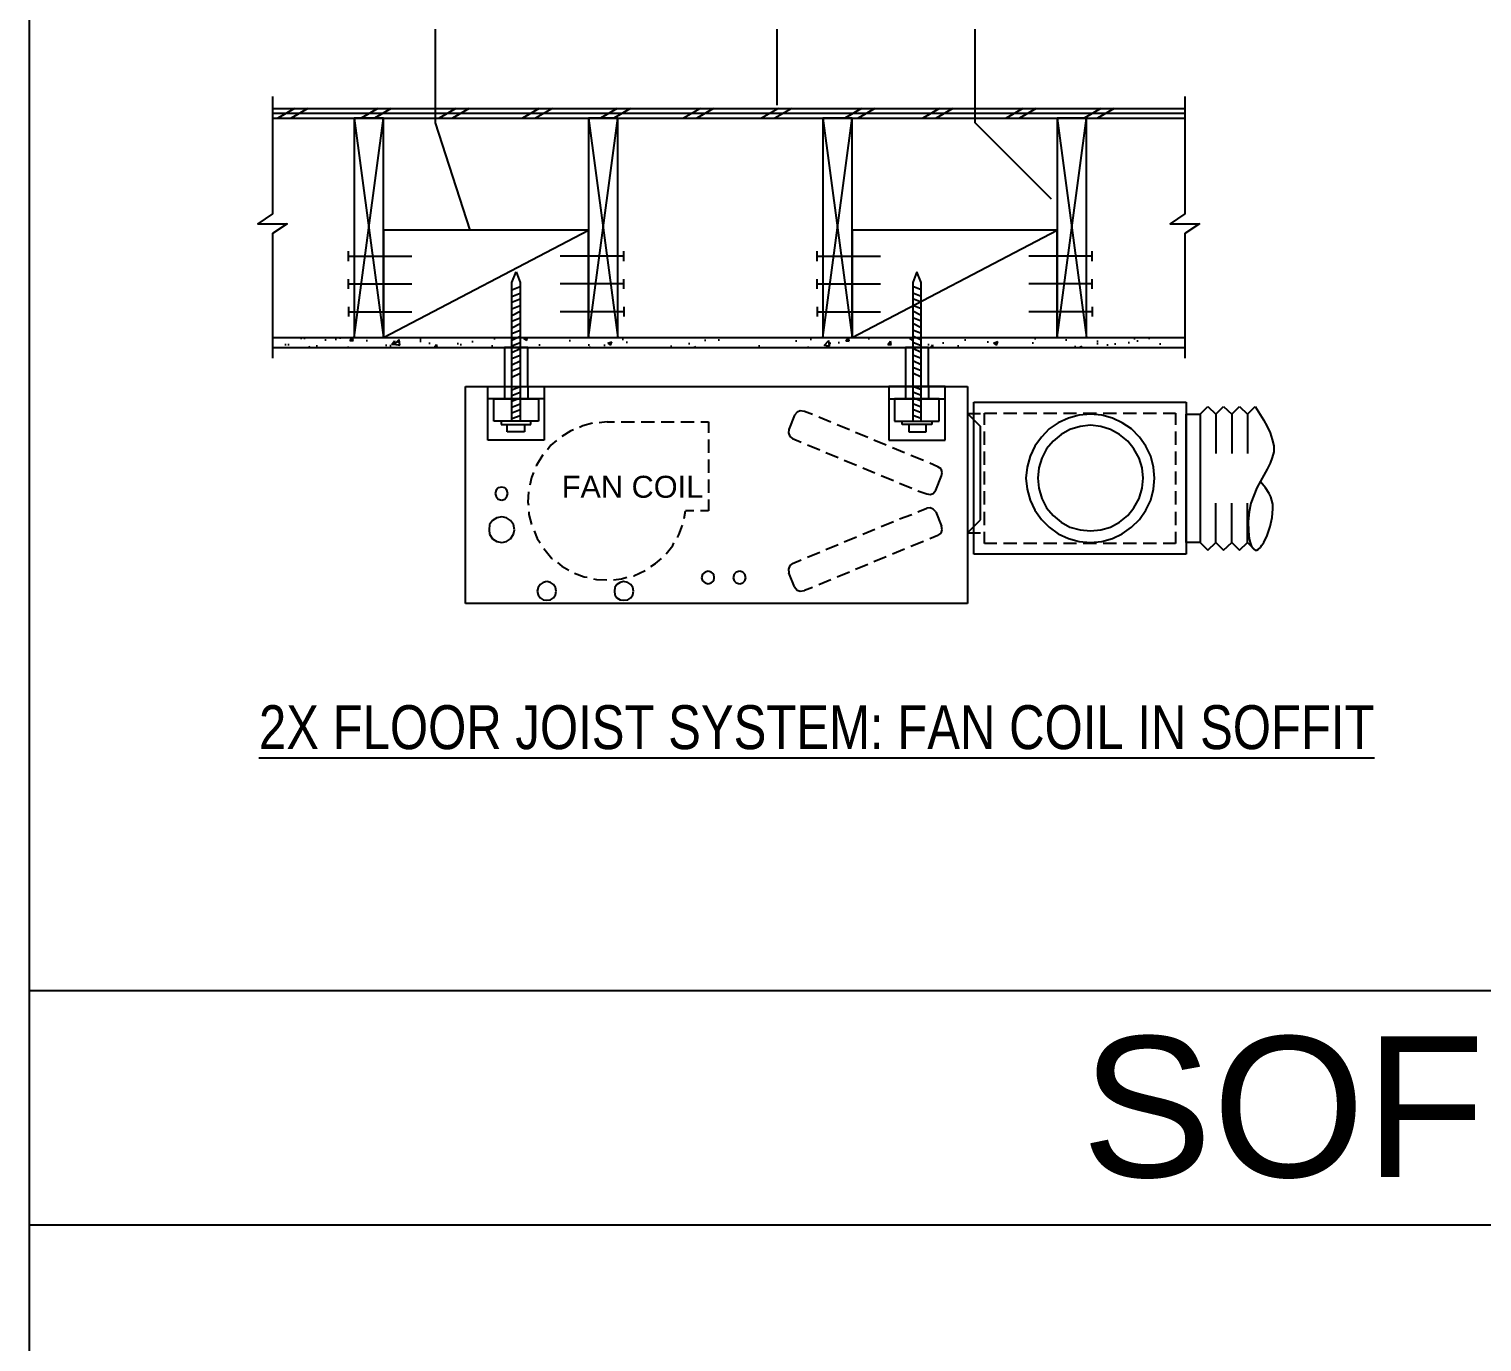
# Model space of a CAD drawing. Header units: inches. Extents: x -22 to 145, y -20 to 61.
# Drawn here: x 76.647 to 79.748, y 17.428 to 20.231 of the extents above; entities that cross this region are included whole.
import ezdxf

# ---------------------------------------------------------------- set-up
doc = ezdxf.new("R2010")
doc.units = ezdxf.units.IN
doc.header["$MEASUREMENT"] = 0
doc.linetypes.add('DASHEDX2', pattern=[1.5, 1, -0.5])
for name, color, linetype in [('DET-3', 3, 'Continuous'), ('GEC_BORDER', 2, 'Continuous'), ('M-DET-MEDIUM', 3, 'Continuous'), ('M-DET-THIN', 9, 'Continuous'), ('M-DET-TXT', 2, 'Continuous')]:
    doc.layers.add(name, color=color, linetype=linetype)
doc.styles.add('16-SD6 64888$0$ARC-TEXT', font='arial.ttf', dxfattribs={"width": 0.86, "height": 4.5})
doc.styles.add('ARC-TEXT', font='arial.ttf', dxfattribs={"width": 1.00018, "height": 0.0938})
doc.styles.add('TITLE1', font='arial.ttf')
doc.dimstyles.new('GEC-DIMSTYLE$7', dxfattribs={"dimscale": 12, "dimtxt": 1.125, "dimasz": 0.03125, "dimexe": 0.0625, "dimexo": 0.0625, "dimgap": 0.0625, "dimtad": 1, "dimdec": 4, "dimzin": 3, "dimdsep": 46, "dimlunit": 4, "dimtxsty": 'ARC-TEXT', "dimblk1": 'LEADER-ARROW', "dimblk2": 'LEADER-ARROW', "dimsah": 1, "dimcen": 0.03125, "dimclrd": 1, "dimclrt": 2, "dimadec": 0, "dimazin": 0, "dimtfac": 1, "dimtdec": 4, "dimtix": 1, "dimtmove": 2, "dimatfit": 3, "dimldrblk": 'LEADER-ARROW', "dimfxl": 1, "dimfrac": 2, "dimtzin": 3, "dimarcsym": 0})

# ---------------------------------------------------------------- blocks, each defined once
blk = doc.blocks.new('NAIL_LG')
at = {"layer": 'DET-3'}
for p, q in [((-0.25, 0.173), (0.25, 0.173)), ((0, 0.173), (0, -3.077))]:
    blk.add_line(p, q, dxfattribs=at)
blk = doc.blocks.new('*U1117')
at = {"layer": 'M-DET-MEDIUM'}
for p, q in [((0, 11.25), (0, 0)), ((1.5, 11.25), (0, 11.25)), ((1.5, 0), (1.5, 11.25)), ((0, 0), (1.5, 0))]:
    blk.add_line(p, q, dxfattribs=at)
at = {"layer": 'M-DET-THIN'}
for p, q in [((0, 11.25), (1.5, 0)), ((0, 0), (1.5, 11.25))]:
    blk.add_line(p, q, dxfattribs=at)
blk = doc.blocks.new('LEADER-ARROW')
at = {"color": 1}
blk.add_line((0, 0), (-1.2999, 0), dxfattribs=at)
at = {"color": 1, "const_width": 0.125}
for points in [[(0, 0), (-0.5303, 0.5303)], [(0, 0), (-0.5303, -0.5303)]]:
    blk.add_lwpolyline(points, dxfattribs=at)

msp = doc.modelspace()

# ---------------------------------------------------------------- hatches: boundary and pattern name
at = {"layer": 'M-DET-MEDIUM'}
h = msp.add_hatch(dxfattribs=at)
h.set_pattern_fill('AR-CONC', color=256, scale=0.0125)
h.set_pattern_definition([(50, (84.21156, 15.26374), (0.0896575, -0.007844), [0.009375, -0.103125]), (355, (84.21156, 15.26374), (-0.0173439, 0.094024), [0.0075, -0.0825]), (100.4514, (84.21903, 15.26309), (0.0723136, 0.08618), [0.0079675, -0.0876428]), (46.1842, (84.21156, 15.28874), (0.1334052, -0.0206899), [0.0140625, -0.1546875]), (96.6356, (84.22268, 15.28702), (0.1168327, 0.1217648), [0.0119513, -0.1314642]), (351.1842, (84.21156, 15.28874), (0.1168327, 0.1217648), [0.01125, -0.12375]), (21, (84.22406, 15.28249), (0.0746134, -0.05032736), [0.009375, -0.103125]), (326, (84.22406, 15.28249), (0.0304144, 0.0906438), [0.0075, -0.0825]), (71.4514, (84.23028, 15.2783), (0.1050278, 0.0403164), [0.0079675, -0.0876428]), (37.5, (84.211562, 15.263742), (0.00151998, 0.04161173), [0, -0.0815, 0, -0.08375, 0, -0.0828125]), (7.5, (84.211562, 15.263742), (0.0328837, 0.04930146), [0, -0.04775, 0, -0.079625, 0, -0.0315625]), (327.5, (84.183687, 15.263742), (0.0667278, -0.00281936), [0, -0.03125, 0, -0.0975, 0, -0.129375]), (317.5, (84.17119, 15.26374), (0.07289827, 0.01251312), [0, -0.040625, 0, -0.06475, 0, -0.091875])])
h.paths.add_polyline_path([(78.53315, 19.57248), (78.40373, 19.57248), (77.69533, 19.57248), (77.69533, 19.55165), (78.53315, 19.55165)])
h.paths.add_polyline_path([(77.67769, 19.57248), (77.40373, 19.57248), (77.16699, 19.57248), (77.16699, 19.55165), (77.67769, 19.55165)])
h.paths.add_polyline_path([(79.11348, 19.57248), (78.55079, 19.57248), (78.55079, 19.55165), (79.11348, 19.55165)])

# ---------------------------------------------------------------- linework, layer by layer
msp.add_line((76.6472, 17.67848), (76.6472, 17.17848))
at = {"layer": 'GEC_BORDER', "color": 3}
msp.add_line((76.6472, 18.17848), (86.1472, 18.17848), dxfattribs=at)
msp.add_lwpolyline([(86.1472, 27.34848), (76.6472, 27.34848), (76.6472, 17.67848), (86.1472, 17.67848)], close=True, dxfattribs=at)
at = {"layer": 'M-DET-MEDIUM'}
for p, q in [((77.16699, 20.06183), (79.11348, 20.06183)), ((77.21395, 20.06183), (77.17828, 20.04123)), ((77.24231, 20.06183), (77.20663, 20.04123)), ((77.39148, 20.06183), (77.35581, 20.04123)), ((77.41984, 20.06183), (77.38417, 20.04123)), ((77.55804, 20.06183), (77.52236, 20.04123)), ((77.58639, 20.06183), (77.55072, 20.04123)), ((77.73557, 20.06183), (77.6999, 20.04123)), ((77.76393, 20.06183), (77.72825, 20.04123)), ((77.90212, 20.06183), (77.86645, 20.04123)), ((77.93048, 20.06183), (77.89481, 20.04123)), ((78.07966, 20.06183), (78.04399, 20.04123)), ((78.10802, 20.06183), (78.07234, 20.04123)), ((78.24621, 20.06183), (78.21054, 20.04123)), ((78.27457, 20.06183), (78.2389, 20.04123)), ((78.42375, 20.06183), (78.38807, 20.04123)), ((78.4521, 20.06183), (78.41643, 20.04123)), ((78.5903, 20.06183), (78.55463, 20.04123)), ((78.61866, 20.06183), (78.58298, 20.04123)), ((78.76783, 20.06183), (78.73216, 20.04123)), ((78.79619, 20.06183), (78.76052, 20.04123)), ((78.93439, 20.06183), (78.89871, 20.04123)), ((78.96274, 20.06183), (78.92707, 20.04123)), ((79.11348, 20.05089), (77.16699, 20.05089)), ((77.16699, 20.04123), (79.11348, 20.04123)), ((77.40373, 19.57248), (77.84123, 19.80165)), ((78.40373, 19.57248), (78.84123, 19.80165)), ((77.67769, 19.6901), (77.68654, 19.71307)), ((77.67769, 19.39407), (77.67769, 19.6901)), ((77.68654, 19.71307), (77.69533, 19.6901)), ((77.69533, 19.6901), (77.69533, 19.39407)), ((78.54194, 19.71307), (78.53315, 19.6901)), ((78.53315, 19.6901), (78.53315, 19.39407)), ((78.55079, 19.6901), (78.54194, 19.71307)), ((78.55079, 19.39407), (78.55079, 19.6901)), ((77.16699, 19.57248), (79.11348, 19.57248)), ((77.16699, 19.55165), (79.11348, 19.55165)), ((77.57846, 19.46832), (78.65003, 19.46832)), ((77.57846, 19.00517), (77.57846, 19.46832)), ((77.62654, 19.35354), (77.62654, 19.46832)), ((77.62654, 19.44185), (77.62654, 19.46832)), ((77.74649, 19.44185), (77.62654, 19.44185)), ((77.63889, 19.44185), (77.73414, 19.44185)), ((77.63889, 19.39407), (77.63889, 19.44185)), ((77.66179, 19.46832), (77.66179, 19.44185)), ((77.71124, 19.46832), (77.71124, 19.44185)), ((77.73414, 19.44185), (77.73414, 19.39407)), ((77.74649, 19.46832), (77.74649, 19.35354)), ((77.74649, 19.46832), (77.74649, 19.44185)), ((78.482, 19.46832), (78.482, 19.35354)), ((78.482, 19.46832), (78.482, 19.44185)), ((78.49435, 19.44185), (78.49435, 19.39407)), ((78.51725, 19.46832), (78.51725, 19.44185)), ((78.5667, 19.46832), (78.5667, 19.44185)), ((78.5896, 19.39407), (78.5896, 19.44185)), ((78.60195, 19.35354), (78.60195, 19.46832)), ((78.60195, 19.44185), (78.60195, 19.46832)), ((78.65003, 19.46832), (78.65003, 19.00517)), ((78.65003, 19.41042), (78.67734, 19.41042)), ((78.65003, 19.41042), (78.67734, 19.38311)), ((77.73414, 19.39407), (77.63889, 19.39407)), ((77.71824, 19.39407), (77.65479, 19.39407)), ((77.65479, 19.39407), (77.65479, 19.38701)), ((77.65479, 19.38701), (77.71824, 19.38701)), ((77.66714, 19.38701), (77.70417, 19.38701)), ((77.66714, 19.3711), (77.66714, 19.38701)), ((77.67769, 19.39952), (77.69533, 19.40659)), ((77.70417, 19.38701), (77.70417, 19.3711)), ((77.71824, 19.38701), (77.71824, 19.39407)), ((78.49435, 19.39407), (78.5896, 19.39407)), ((78.51025, 19.38701), (78.51025, 19.39407)), ((78.51025, 19.39407), (78.57369, 19.39407)), ((78.57369, 19.38701), (78.51025, 19.38701)), ((78.56135, 19.38701), (78.52432, 19.38701)), ((78.52432, 19.38701), (78.52432, 19.3711)), ((78.56135, 19.3711), (78.56135, 19.38701)), ((78.57369, 19.39407), (78.57369, 19.38701)), ((78.67734, 19.18322), (78.67734, 19.38311)), ((77.74649, 19.35354), (77.62654, 19.35354)), ((77.70417, 19.3711), (77.66714, 19.3711)), ((77.77288, 19.35254), (77.76087, 19.34269)), ((78.482, 19.35354), (78.60195, 19.35354)), ((78.52432, 19.3711), (78.56135, 19.3711)), ((77.74341, 19.32192), (77.72919, 19.29899)), ((77.76087, 19.34269), (77.75322, 19.33288)), ((77.72919, 19.29899), (77.72919, 19.29792)), ((78.65003, 19.15589), (78.67734, 19.18322)), ((78.65003, 19.15589), (78.67734, 19.15589)), ((78.65003, 19.00517), (77.57846, 19.00517))]:
    msp.add_line(p, q, dxfattribs=at)
for points in [[(77.40373, 19.57248), (77.84123, 19.57248), (77.84123, 19.80165), (77.40373, 19.80165)], [(78.40373, 19.57248), (78.84123, 19.57248), (78.84123, 19.80165), (78.40373, 19.80165)], [(77.66179, 19.46832), (77.71124, 19.46832), (77.71124, 19.55165), (77.66179, 19.55165)], [(78.51725, 19.46832), (78.5667, 19.46832), (78.5667, 19.55165), (78.51725, 19.55165)]]:
    msp.add_lwpolyline(points, close=True, dxfattribs=at)
at = {"layer": 'M-DET-THIN', "color": 9}
for p, q in [((77.67769, 19.67468), (77.69533, 19.68173)), ((77.67769, 19.66055), (77.69533, 19.66761)), ((78.55079, 19.67468), (78.53315, 19.68173)), ((78.55079, 19.66055), (78.53315, 19.66761)), ((77.67769, 19.6482), (77.69533, 19.65526)), ((77.67769, 19.63414), (77.69533, 19.64113)), ((77.67769, 19.62001), (77.69533, 19.6288)), ((78.55079, 19.6482), (78.53315, 19.65526)), ((78.55079, 19.63414), (78.53315, 19.64113)), ((78.55079, 19.62001), (78.53315, 19.6288)), ((77.67769, 19.60767), (77.69533, 19.61473)), ((77.67769, 19.59354), (77.69533, 19.60239)), ((78.55079, 19.60767), (78.53315, 19.61473)), ((78.55079, 19.59354), (78.53315, 19.60239)), ((77.67769, 19.58119), (77.69533, 19.58826)), ((77.67769, 19.56707), (77.69533, 19.57592)), ((78.55079, 19.58119), (78.53315, 19.58826)), ((78.55079, 19.56707), (78.53315, 19.57592)), ((77.67769, 19.55473), (77.69533, 19.56179)), ((77.67769, 19.54061), (77.69533, 19.54944)), ((77.67769, 19.52826), (77.69533, 19.53532)), ((78.55079, 19.55473), (78.53315, 19.56179)), ((78.55079, 19.54061), (78.53315, 19.54944)), ((78.55079, 19.52826), (78.53315, 19.53532)), ((77.67769, 19.51419), (77.69533, 19.52297)), ((77.67769, 19.50185), (77.69533, 19.50884)), ((78.55079, 19.51419), (78.53315, 19.52297)), ((78.55079, 19.50185), (78.53315, 19.50884)), ((77.67769, 19.48772), (77.69533, 19.49651)), ((78.55079, 19.48772), (78.53315, 19.49651)), ((77.62654, 19.46832), (77.74649, 19.46832)), ((77.62654, 19.46832), (77.74649, 19.46832)), ((77.67769, 19.46125), (77.69533, 19.46832)), ((77.67769, 19.4489), (77.69533, 19.45597)), ((77.67769, 19.43655), (77.69533, 19.44363)), ((78.60195, 19.46832), (78.482, 19.46832)), ((78.60195, 19.46832), (78.482, 19.46832)), ((78.482, 19.44185), (78.60195, 19.44185)), ((78.5896, 19.44185), (78.49435, 19.44185)), ((78.55079, 19.46125), (78.53315, 19.46832)), ((78.55079, 19.4489), (78.53315, 19.45597)), ((78.55079, 19.43655), (78.53315, 19.44363)), ((77.67769, 19.42421), (77.69533, 19.43128)), ((77.67769, 19.41186), (77.69533, 19.41893)), ((78.55079, 19.42421), (78.53315, 19.43128)), ((78.55079, 19.41186), (78.53315, 19.41893)), ((78.66315, 19.43446), (79.11648, 19.43446)), ((78.66315, 19.11004), (78.66315, 19.43446)), ((78.68609, 19.38639), (78.68609, 19.41149)), ((78.68609, 19.41149), (78.71229, 19.41149)), ((78.72651, 19.41149), (78.75489, 19.41149)), ((78.76911, 19.41149), (78.79752, 19.41149)), ((78.8117, 19.41149), (78.84012, 19.41149)), ((78.8543, 19.41149), (78.88271, 19.41149)), ((78.9122, 19.40932), (78.88816, 19.40716)), ((78.89691, 19.41149), (78.92532, 19.41149)), ((78.93623, 19.40716), (78.9122, 19.40932)), ((78.93951, 19.41149), (78.96792, 19.41149)), ((78.9821, 19.41149), (79.01051, 19.41149)), ((79.0247, 19.41149), (79.05311, 19.41149)), ((79.0673, 19.41149), (79.09354, 19.41149)), ((79.09354, 19.41149), (79.09354, 19.38639)), ((79.11648, 19.43446), (79.11648, 19.11004)), ((79.11648, 19.40932), (79.14595, 19.40932)), ((79.11648, 19.13515), (79.11648, 19.40932)), ((79.14595, 19.40932), (79.16234, 19.42572)), ((79.14595, 19.40932), (79.14595, 19.13515)), ((79.16234, 19.42572), (79.17984, 19.40932)), ((79.17984, 19.40932), (79.1962, 19.42572)), ((79.17984, 19.40932), (79.17984, 19.32523)), ((79.1962, 19.42572), (79.21369, 19.40932)), ((79.21369, 19.40932), (79.23008, 19.42572)), ((79.21369, 19.40932), (79.21369, 19.32523)), ((79.23008, 19.42572), (79.24755, 19.40932)), ((79.24755, 19.40932), (79.26393, 19.42572)), ((79.24755, 19.40932), (79.24755, 19.32523)), ((79.26393, 19.42572), (79.2814, 19.39731)), ((78.55079, 19.39952), (78.53315, 19.40659)), ((78.82373, 19.37764), (78.80734, 19.36019)), ((78.84339, 19.39076), (78.82373, 19.37764)), ((78.86522, 19.40057), (78.84339, 19.39076)), ((78.88816, 19.40716), (78.86522, 19.40057)), ((78.89036, 19.38311), (78.8685, 19.37654)), ((78.9122, 19.38529), (78.89036, 19.38311)), ((78.93406, 19.38311), (78.9122, 19.38529)), ((78.95479, 19.37654), (78.93406, 19.38311)), ((78.95917, 19.40057), (78.93623, 19.40716)), ((78.97993, 19.39076), (78.95917, 19.40057)), ((78.9996, 19.37764), (78.97993, 19.39076)), ((79.01705, 19.36019), (78.9996, 19.37764)), ((79.2814, 19.39731), (79.28906, 19.38311)), ((79.28906, 19.38311), (79.29562, 19.3689)), ((78.68609, 19.34379), (78.68609, 19.37216)), ((78.80734, 19.36019), (78.79314, 19.34052)), ((78.83248, 19.35144), (78.81825, 19.33504)), ((78.84994, 19.36562), (78.83248, 19.35144)), ((78.8685, 19.37654), (78.84994, 19.36562)), ((78.97445, 19.36562), (78.95479, 19.37654)), ((78.99195, 19.35144), (78.97445, 19.36562)), ((79.00504, 19.33504), (78.99195, 19.35144)), ((79.03017, 19.34052), (79.01705, 19.36019)), ((79.09354, 19.37216), (79.09354, 19.34379)), ((79.29562, 19.3689), (79.29998, 19.35471)), ((79.29998, 19.35471), (79.30326, 19.34159)), ((78.68609, 19.30119), (78.68609, 19.32956)), ((78.78329, 19.31975), (78.77676, 19.29572)), ((78.79314, 19.34052), (78.78329, 19.31975)), ((78.80844, 19.31538), (78.80185, 19.29462)), ((78.81825, 19.33504), (78.80844, 19.31538)), ((79.01599, 19.31538), (79.00504, 19.33504)), ((79.02253, 19.29462), (79.01599, 19.31538)), ((79.04109, 19.31975), (79.03017, 19.34052)), ((79.04656, 19.29572), (79.04109, 19.31975)), ((79.09354, 19.32956), (79.09354, 19.30119)), ((79.29998, 19.31648), (79.29562, 19.30447)), ((79.30326, 19.3285), (79.29998, 19.31648)), ((79.30326, 19.34159), (79.30326, 19.3285)), ((78.68609, 19.2586), (78.68609, 19.28697)), ((78.77676, 19.29572), (78.77455, 19.27278)), ((78.80185, 19.29462), (78.79969, 19.27278)), ((79.0247, 19.27278), (79.02253, 19.29462)), ((79.04874, 19.27278), (79.04656, 19.29572)), ((79.09354, 19.28697), (79.09354, 19.2586)), ((79.28906, 19.29134), (79.27485, 19.26624)), ((79.29562, 19.30447), (79.28906, 19.29134)), ((78.77455, 19.27278), (78.77676, 19.24875)), ((78.79969, 19.27278), (78.80185, 19.25095)), ((79.02253, 19.25095), (79.0247, 19.27278)), ((79.04656, 19.24875), (79.04874, 19.27278)), ((79.27485, 19.26624), (79.26721, 19.25202)), ((79.28576, 19.25202), (79.27596, 19.26403)), ((78.68609, 19.216), (78.68609, 19.24437)), ((78.77676, 19.24875), (78.78329, 19.22581)), ((78.78329, 19.22581), (78.79314, 19.20399)), ((78.80185, 19.25095), (78.80844, 19.22908)), ((78.80844, 19.22908), (78.81825, 19.20941)), ((79.00504, 19.20941), (79.01599, 19.22908)), ((79.01599, 19.22908), (79.02253, 19.25095)), ((79.03017, 19.20399), (79.04109, 19.22581)), ((79.04109, 19.22581), (79.04656, 19.24875)), ((79.09354, 19.24437), (79.09354, 19.216)), ((79.26065, 19.23562), (79.25407, 19.21926)), ((79.26721, 19.25202), (79.26065, 19.23562)), ((79.2934, 19.24), (79.28576, 19.25202)), ((79.29673, 19.23235), (79.2934, 19.24)), ((79.29889, 19.22471), (79.29673, 19.23235)), ((79.30106, 19.21706), (79.29889, 19.22471)), ((78.68609, 19.1723), (78.68609, 19.20066)), ((78.79314, 19.20399), (78.80734, 19.1843)), ((78.81825, 19.20941), (78.83248, 19.19302)), ((78.83248, 19.19302), (78.84994, 19.17883)), ((78.97445, 19.17883), (78.99195, 19.19302)), ((78.99195, 19.19302), (79.00504, 19.20941)), ((79.01705, 19.1843), (79.03017, 19.20399)), ((79.09354, 19.20066), (79.09354, 19.1723)), ((79.17984, 19.13515), (79.17984, 19.21926)), ((79.21369, 19.13515), (79.21369, 19.21926)), ((79.24755, 19.13515), (79.24755, 19.21926)), ((79.25082, 19.20066), (79.24863, 19.17994)), ((79.25407, 19.21926), (79.25082, 19.20066)), ((79.29998, 19.18869), (79.30106, 19.20724)), ((79.30106, 19.20724), (79.30106, 19.21706)), ((78.80734, 19.1843), (78.82373, 19.16792)), ((78.82373, 19.16792), (78.84339, 19.1537)), ((78.84994, 19.17883), (78.8685, 19.16792)), ((78.8685, 19.16792), (78.89036, 19.16245)), ((78.89036, 19.16245), (78.9122, 19.16028)), ((78.9122, 19.16028), (78.93406, 19.16245)), ((78.93406, 19.16245), (78.95479, 19.16792)), ((78.95479, 19.16792), (78.97445, 19.17883)), ((78.97993, 19.1537), (78.9996, 19.16792)), ((78.9996, 19.16792), (79.01705, 19.1843)), ((79.24863, 19.17994), (79.24974, 19.16028)), ((79.24974, 19.16028), (79.25082, 19.14278)), ((79.28906, 19.15042), (79.29562, 19.16903)), ((79.29562, 19.16903), (79.29998, 19.18869)), ((78.68609, 19.13298), (78.68609, 19.15808)), ((78.71229, 19.13298), (78.68609, 19.13298)), ((78.75489, 19.13298), (78.72651, 19.13298)), ((78.79752, 19.13298), (78.76911, 19.13298)), ((78.84012, 19.13298), (78.8117, 19.13298)), ((78.84339, 19.1537), (78.86522, 19.14389)), ((78.88271, 19.13298), (78.8543, 19.13298)), ((78.86522, 19.14389), (78.88816, 19.13734)), ((78.88816, 19.13734), (78.9122, 19.13515)), ((78.92532, 19.13298), (78.89691, 19.13298)), ((78.9122, 19.13515), (78.93623, 19.13734)), ((78.93623, 19.13734), (78.95917, 19.14389)), ((78.96792, 19.13298), (78.93951, 19.13298)), ((78.95917, 19.14389), (78.97993, 19.1537)), ((79.01051, 19.13298), (78.9821, 19.13298)), ((79.05311, 19.13298), (79.0247, 19.13298)), ((79.09354, 19.13298), (79.0673, 19.13298)), ((79.09354, 19.15808), (79.09354, 19.13298)), ((79.14595, 19.13515), (79.11648, 19.13515)), ((79.14595, 19.13515), (79.16234, 19.11873)), ((79.16234, 19.11873), (79.17984, 19.13515)), ((79.17984, 19.13515), (79.1962, 19.11873)), ((79.1962, 19.11873), (79.21369, 19.13515)), ((79.21369, 19.13515), (79.23008, 19.11873)), ((79.23008, 19.11873), (79.24755, 19.13515)), ((79.24755, 19.13515), (79.26393, 19.11873)), ((79.25082, 19.14278), (79.25302, 19.13515)), ((79.25302, 19.13515), (79.25518, 19.12859)), ((79.27485, 19.12423), (79.27812, 19.1297)), ((79.27812, 19.1297), (79.28248, 19.13515)), ((79.28248, 19.13515), (79.28906, 19.15042)), ((79.11648, 19.11004), (78.66315, 19.11004)), ((79.25518, 19.12859), (79.25738, 19.12423)), ((79.25738, 19.12423), (79.26065, 19.12095)), ((79.26065, 19.12095), (79.26393, 19.11873)), ((79.26393, 19.11873), (79.26721, 19.11873)), ((79.26721, 19.11873), (79.27049, 19.12095)), ((79.27049, 19.12095), (79.27485, 19.12423))]:
    msp.add_line(p, q, dxfattribs=at)
at = {"layer": 'M-DET-THIN', "linetype": 'DASHEDX2', "ltscale": 0.05}
for p, q in [((78.28631, 19.4137), (78.28083, 19.40716)), ((78.29284, 19.41587), (78.28631, 19.4137)), ((78.30159, 19.4148), (78.29284, 19.41587)), ((78.31905, 19.40822), (78.30159, 19.4148)), ((77.8286, 19.38418), (77.82207, 19.38091)), ((77.84937, 19.38966), (77.8286, 19.38418)), ((77.88102, 19.39293), (77.86356, 19.39076)), ((77.88102, 19.39293), (77.89635, 19.39293)), ((77.91053, 19.39293), (77.93895, 19.39293)), ((77.95313, 19.39293), (77.98154, 19.39293)), ((77.99573, 19.39293), (78.02414, 19.39293)), ((78.03833, 19.39293), (78.06674, 19.39293)), ((78.08092, 19.39293), (78.09732, 19.39293)), ((78.09732, 19.39293), (78.09732, 19.3689)), ((78.28083, 19.40716), (78.26881, 19.37654)), ((78.35839, 19.39183), (78.33218, 19.40278)), ((78.39771, 19.37547), (78.3715, 19.38639)), ((77.80347, 19.37327), (77.78381, 19.36125)), ((77.80894, 19.37547), (77.80347, 19.37327)), ((78.09732, 19.35471), (78.09732, 19.3263)), ((78.26881, 19.37654), (78.26771, 19.3689)), ((78.26771, 19.3689), (78.27098, 19.36125)), ((78.27098, 19.36125), (78.27646, 19.35687)), ((78.27646, 19.35687), (78.29502, 19.34923)), ((78.43703, 19.35908), (78.41083, 19.37)), ((78.47637, 19.34269), (78.45016, 19.3536)), ((78.30814, 19.34379), (78.33434, 19.33288)), ((78.34746, 19.3274), (78.37367, 19.31648)), ((78.51569, 19.3263), (78.48945, 19.33721)), ((78.55608, 19.3099), (78.52877, 19.32085)), ((77.72375, 19.2848), (77.71937, 19.27388)), ((78.09732, 19.3121), (78.09732, 19.28369)), ((78.38679, 19.311), (78.413, 19.30009)), ((78.42612, 19.29462), (78.45232, 19.28369)), ((78.5867, 19.29682), (78.56921, 19.30447)), ((78.59324, 19.29244), (78.5867, 19.29682)), ((78.59541, 19.2848), (78.59324, 19.29244)), ((78.59435, 19.27716), (78.59541, 19.2848)), ((77.71937, 19.27388), (77.7161, 19.25749)), ((78.09732, 19.26951), (78.09732, 19.2411)), ((78.46544, 19.27826), (78.49165, 19.26731)), ((78.50477, 19.26187), (78.53098, 19.25095)), ((78.58232, 19.24657), (78.59435, 19.27716)), ((77.64399, 19.24657), (77.64182, 19.24)), ((77.64182, 19.24), (77.64399, 19.23346)), ((77.64837, 19.25202), (77.64399, 19.24657)), ((77.64399, 19.23346), (77.64837, 19.22798)), ((77.65601, 19.25312), (77.64837, 19.25202)), ((77.64837, 19.22798), (77.65601, 19.22581)), ((77.66255, 19.25202), (77.65601, 19.25312)), ((77.65601, 19.22581), (77.66255, 19.22798)), ((77.66693, 19.24657), (77.66255, 19.25202)), ((77.66255, 19.22798), (77.66693, 19.23346)), ((77.66913, 19.24), (77.66693, 19.24657)), ((77.66693, 19.23346), (77.66913, 19.24)), ((77.71283, 19.2433), (77.71173, 19.22144)), ((78.09732, 19.22691), (78.09732, 19.20288)), ((78.54406, 19.24547), (78.56266, 19.23893)), ((78.56266, 19.23893), (78.57031, 19.23782)), ((78.57031, 19.23782), (78.57685, 19.24)), ((78.57685, 19.24), (78.58232, 19.24657)), ((77.71173, 19.22144), (77.71283, 19.2149)), ((77.7139, 19.20066), (77.7139, 19.19524)), ((77.7139, 19.19524), (77.71937, 19.17336)), ((78.04487, 19.18649), (78.04818, 19.20288)), ((78.06564, 19.20288), (78.04818, 19.20288)), ((78.09732, 19.20288), (78.07982, 19.20288)), ((78.50477, 19.18538), (78.53098, 19.19524)), ((78.54406, 19.20066), (78.56266, 19.20832)), ((78.57031, 19.20941), (78.56266, 19.20832)), ((78.57685, 19.20616), (78.57031, 19.20941)), ((78.58232, 19.20066), (78.57685, 19.20616)), ((78.58232, 19.20066), (78.59435, 19.17008)), ((77.62981, 19.17336), (77.6287, 19.16245)), ((77.6287, 19.16245), (77.62981, 19.15264)), ((77.63634, 19.18211), (77.62981, 19.17336)), ((77.64509, 19.18758), (77.63634, 19.18211)), ((77.65601, 19.18975), (77.64509, 19.18758)), ((77.66586, 19.18758), (77.65601, 19.18975)), ((77.67457, 19.18211), (77.66586, 19.18758)), ((77.68115, 19.17336), (77.67457, 19.18211)), ((77.68332, 19.16245), (77.68115, 19.17336)), ((77.68115, 19.15264), (77.68332, 19.16245)), ((77.72481, 19.16028), (77.73139, 19.14389)), ((78.03395, 19.15153), (78.0416, 19.1723)), ((78.42612, 19.15264), (78.45232, 19.16355)), ((78.46544, 19.16903), (78.49165, 19.17994)), ((78.59324, 19.15481), (78.59541, 19.16245)), ((78.59541, 19.16245), (78.59435, 19.17008)), ((77.62981, 19.15264), (77.63634, 19.14278)), ((77.63634, 19.14278), (77.64509, 19.13734)), ((77.64509, 19.13734), (77.65601, 19.13515)), ((77.65601, 19.13515), (77.66586, 19.13734)), ((77.66586, 19.13734), (77.67457, 19.14278)), ((77.67457, 19.14278), (77.68115, 19.15264)), ((77.73139, 19.14389), (77.73794, 19.13406)), ((78.02087, 19.12859), (78.02304, 19.13406)), ((78.03068, 19.14606), (78.03395, 19.15153)), ((78.34746, 19.11984), (78.37367, 19.13076)), ((78.38679, 19.13623), (78.413, 19.14714)), ((78.55608, 19.13734), (78.52877, 19.1264)), ((78.5867, 19.15042), (78.56921, 19.14278)), ((78.5867, 19.15042), (78.59324, 19.15481)), ((77.74557, 19.12206), (77.76307, 19.10129)), ((77.76307, 19.10129), (77.76413, 19.10129)), ((77.98371, 19.09038), (77.99683, 19.10129)), ((78.00664, 19.1111), (78.02087, 19.12859)), ((78.30814, 19.10346), (78.33434, 19.1144)), ((78.47637, 19.10457), (78.45016, 19.09363)), ((78.51569, 19.12095), (78.48945, 19.11004)), ((77.7751, 19.09254), (77.78381, 19.08491)), ((77.78381, 19.08491), (77.79909, 19.07616)), ((77.81111, 19.06961), (77.83188, 19.06197)), ((77.93783, 19.06414), (77.96187, 19.07508)), ((77.97389, 19.0838), (77.98371, 19.09038)), ((78.0842, 19.06744), (78.08202, 19.0598)), ((78.08967, 19.07177), (78.0842, 19.06744)), ((78.09621, 19.07397), (78.08967, 19.07177)), ((78.1028, 19.07177), (78.09621, 19.07397)), ((78.10823, 19.06744), (78.1028, 19.07177)), ((78.10933, 19.0598), (78.10823, 19.06744)), ((78.15193, 19.06744), (78.14977, 19.0598)), ((78.1563, 19.07177), (78.15193, 19.06744)), ((78.16395, 19.07397), (78.1563, 19.07177)), ((78.17049, 19.07177), (78.16395, 19.07397)), ((78.17487, 19.06744), (78.17049, 19.07177)), ((78.17707, 19.0598), (78.17487, 19.06744)), ((78.27098, 19.08599), (78.26771, 19.07835)), ((78.26771, 19.07835), (78.26881, 19.07072)), ((78.28083, 19.04014), (78.26881, 19.07072)), ((78.27646, 19.09038), (78.27098, 19.08599)), ((78.27646, 19.09038), (78.29502, 19.09801)), ((78.39771, 19.07177), (78.3715, 19.06086)), ((78.43703, 19.08816), (78.41083, 19.07724)), ((77.73356, 19.03903), (77.73139, 19.03139)), ((77.73794, 19.04556), (77.73356, 19.03903)), ((77.74447, 19.04994), (77.73794, 19.04556)), ((77.75212, 19.05214), (77.74447, 19.04994)), ((77.7598, 19.04994), (77.75212, 19.05214)), ((77.76635, 19.04556), (77.7598, 19.04994)), ((77.77072, 19.03903), (77.76635, 19.04556)), ((77.77178, 19.03139), (77.77072, 19.03903)), ((77.83188, 19.06197), (77.83842, 19.06086)), ((77.85154, 19.05758), (77.85808, 19.05647)), ((77.85808, 19.05647), (77.87995, 19.05541)), ((77.89414, 19.05541), (77.91164, 19.05758)), ((77.89741, 19.03903), (77.89635, 19.03139)), ((77.90179, 19.04556), (77.89741, 19.03903)), ((77.90832, 19.04994), (77.90179, 19.04556)), ((77.91597, 19.05214), (77.90832, 19.04994)), ((77.91164, 19.05758), (77.92255, 19.06086)), ((77.92472, 19.04994), (77.91597, 19.05214)), ((77.9313, 19.04556), (77.92472, 19.04994)), ((77.93563, 19.03903), (77.9313, 19.04556)), ((77.93673, 19.03139), (77.93563, 19.03903)), ((77.93673, 19.06414), (77.93783, 19.06414)), ((78.08202, 19.0598), (78.0842, 19.05322)), ((78.0842, 19.05322), (78.08967, 19.04883)), ((78.08967, 19.04883), (78.09621, 19.04667)), ((78.09621, 19.04667), (78.1028, 19.04883)), ((78.1028, 19.04883), (78.10823, 19.05322)), ((78.10823, 19.05322), (78.10933, 19.0598)), ((78.14977, 19.0598), (78.15193, 19.05322)), ((78.15193, 19.05322), (78.1563, 19.04883)), ((78.1563, 19.04883), (78.16395, 19.04667)), ((78.16395, 19.04667), (78.17049, 19.04883)), ((78.17049, 19.04883), (78.17487, 19.05322)), ((78.17487, 19.05322), (78.17707, 19.0598)), ((78.28083, 19.04014), (78.28631, 19.03356)), ((78.31905, 19.03903), (78.30159, 19.03247)), ((78.35839, 19.05541), (78.33218, 19.04447)), ((77.73139, 19.03139), (77.73356, 19.02373)), ((77.73356, 19.02373), (77.73794, 19.01715)), ((77.73794, 19.01715), (77.74447, 19.01281)), ((77.74447, 19.01281), (77.75212, 19.0117)), ((77.75212, 19.0117), (77.7598, 19.01281)), ((77.7598, 19.01281), (77.76635, 19.01715)), ((77.76635, 19.01715), (77.77072, 19.02373)), ((77.77072, 19.02373), (77.77178, 19.03139)), ((77.89635, 19.03139), (77.89741, 19.02373)), ((77.89741, 19.02373), (77.90179, 19.01715)), ((77.90179, 19.01715), (77.90832, 19.01281)), ((77.90832, 19.01281), (77.91597, 19.0117)), ((77.91597, 19.0117), (77.92472, 19.01281)), ((77.92472, 19.01281), (77.9313, 19.01715)), ((77.9313, 19.01715), (77.93563, 19.02373)), ((77.93563, 19.02373), (77.93673, 19.03139)), ((78.28631, 19.03356), (78.29284, 19.03139)), ((78.29284, 19.03139), (78.30159, 19.03247))]:
    msp.add_line(p, q, dxfattribs=at)
at = {"layer": 'M-DET-THIN', "color": 9}
for points in [[(77.16699, 20.08698), (77.16699, 19.83641), (77.13574, 19.81558), (77.19824, 19.81558), (77.16699, 19.79475), (77.16699, 19.52867)], [(79.11348, 20.08698), (79.11348, 19.83641), (79.08223, 19.81558), (79.14473, 19.81558), (79.11348, 19.79475), (79.11348, 19.52867)]]:
    msp.add_lwpolyline(points, dxfattribs=at)

# ---------------------------------------------------------------- block references
at = {"layer": 'M-DET-MEDIUM', "xscale": 0.04166666666666666, "yscale": 0.04166666666666666, "zscale": 0.04166666666666666}
for p in [(77.34123, 19.57248), (77.84123, 19.57248), (78.34123, 19.57248), (78.84123, 19.57248)]:
    msp.add_blockref('*U1117', p, dxfattribs=at)
at = {"layer": 'M-DET-MEDIUM', "yscale": 0.04166666666666666, "zscale": 0.04166666666666666}
for p, xscale, rotation in [((77.33602, 19.74639), 0.04166666666666666, 90), ((77.90894, 19.74639), -0.04166666666666666, 270), ((78.33602, 19.74639), 0.04166666666666666, 90), ((78.90894, 19.74639), -0.04166666666666666, 270), ((77.33602, 19.68707), 0.04166666666666666, 90), ((77.90894, 19.68707), -0.04166666666666666, 270), ((78.33602, 19.68707), 0.04166666666666666, 90), ((78.90894, 19.68707), -0.04166666666666666, 270), ((77.33602, 19.62774), -0.04166666666666666, 90), ((77.90894, 19.62774), 0.04166666666666666, 270), ((78.33602, 19.62774), -0.04166666666666666, 90), ((78.90894, 19.62774), 0.04166666666666666, 270)]:
    msp.add_blockref('NAIL_LG', p, dxfattribs=dict(at, xscale=xscale, rotation=rotation))

# ---------------------------------------------------------------- texts
at = {"layer": 'M-DET-THIN', "linetype": 'DASHEDX2', "ltscale": 0.05, "style": '16-SD6 64888$0$ARC-TEXT', "width": 1.00018}
msp.add_text('FAN COIL', height=0.046875, dxfattribs=at).set_placement((77.78379, 19.23065))
at = {"layer": 'M-DET-TXT', "style": 'ARC-TEXT', "width": 0.8}
msp.add_text('%%U2X FLOOR JOIST SYSTEM: FAN COIL IN SOFFIT', height=0.09375, dxfattribs=at).set_placement((77.13776, 18.694))
at = {"layer": 'M-DET-TXT', "insert": (85.52849, 17.92848), "char_height": 0.3, "width": 9.078125, "attachment_point": 6, "style": 'TITLE1'}
msp.add_mtext('SOFFIT FAN COIL INSTALLATION  ', dxfattribs=at)

# ---------------------------------------------------------------- leaders
at = {"layer": 'M-DET-TXT', "has_arrowhead": 0}
for points in [[(77.58865, 19.80165), (77.51432, 20.0311), (77.51432, 20.23123)], [(78.24329, 20.06903), (78.24329, 20.23123)], [(78.82921, 19.86796), (78.66604, 20.0311), (78.66604, 20.23123)]]:
    msp.add_leader(points, dimstyle='GEC-DIMSTYLE$7', override={"dimclrd": 0}, dxfattribs=at)

doc.saveas('drawing.dxf')
